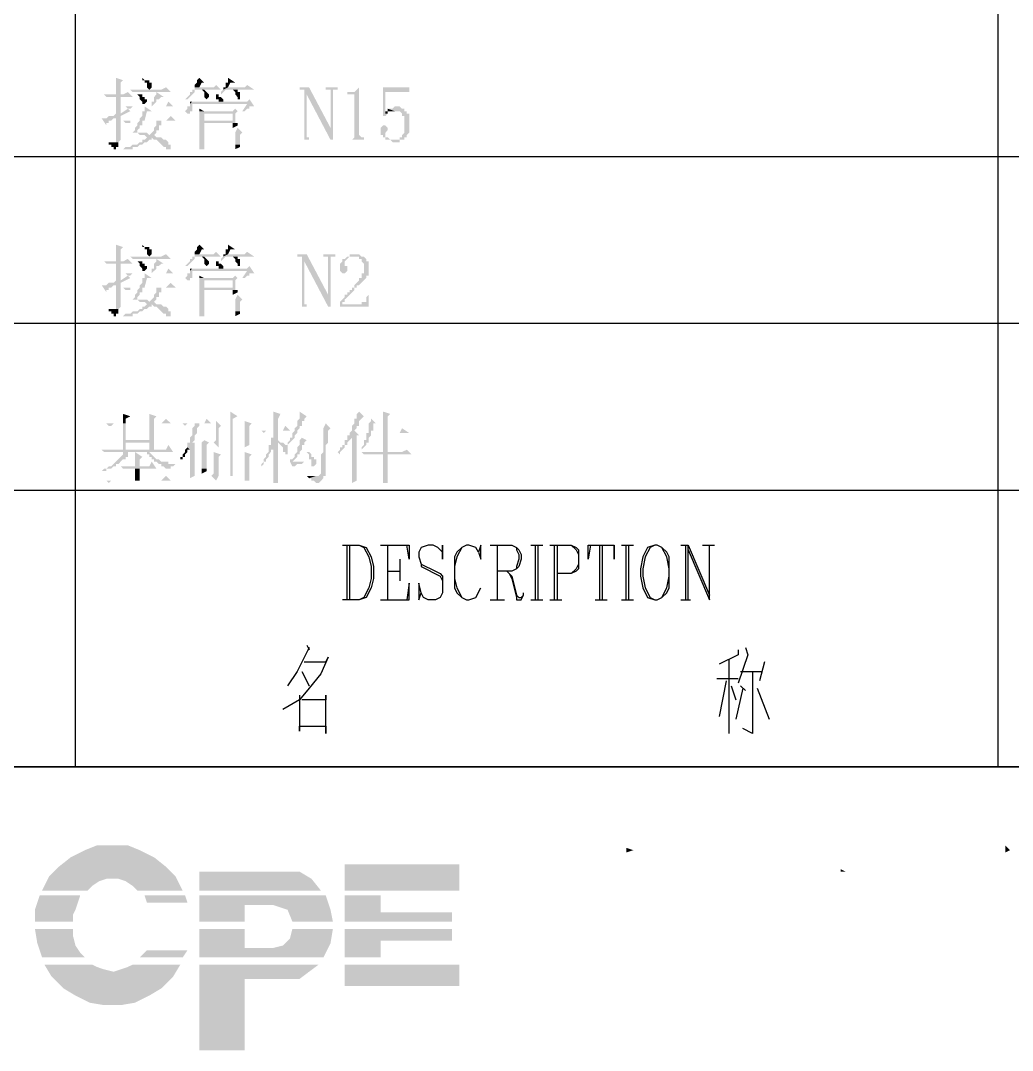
# Model space of a CAD drawing. Extents: x 51 to 246, y 3 to 417.
# Drawn here: x 197.36 to 214.97, y 23.79 to 42.08 of the extents above; entities that cross this region are included whole.
import ezdxf

# ---------------------------------------------------------------- set-up
doc = ezdxf.new("R2010")
doc.units = 0
doc.header["$MEASUREMENT"] = 0
doc.layers.add('_____1', color=160, linetype='Continuous')

msp = doc.modelspace()

# ---------------------------------------------------------------- hatches: boundary and pattern name
at = {"layer": '_____1'}
for points in [[(199.051, 41.063), (199.051, 40.767), (199.136, 40.767), (199.136, 40.978), (199.178, 41.021)], [(200.533, 41.063), (200.491, 41.021), (200.491, 40.978), (200.448, 40.936), (200.448, 40.894), (200.533, 40.894), (200.575, 40.978), (200.618, 40.978)], [(201.041, 41.063), (201.041, 40.978), (200.999, 40.978), (200.999, 40.894), (200.956, 40.894), (200.956, 40.851), (201.041, 40.894), (201.083, 40.978), (201.168, 40.978)], [(199.263, 40.809), (199.178, 40.767), (198.84, 40.767), (198.882, 40.724), (199.348, 40.724)], [(199.94, 40.894), (199.856, 40.851), (199.305, 40.851), (199.348, 40.809), (200.025, 40.809)], [(199.432, 40.809), (199.432, 40.767), (199.475, 40.724), (199.475, 40.682), (199.517, 40.64), (199.517, 40.597), (199.559, 40.597), (199.602, 40.64), (199.602, 40.682), (199.559, 40.682), (199.559, 40.724), (199.517, 40.724), (199.517, 40.767), (199.432, 40.767)], [(199.771, 40.809), (199.771, 40.767), (199.729, 40.724), (199.729, 40.64), (199.686, 40.64), (199.686, 40.555), (199.771, 40.64), (199.771, 40.682), (199.813, 40.682), (199.856, 40.724), (199.898, 40.724)], [(200.829, 40.936), (200.787, 40.894), (200.448, 40.894), (200.448, 40.851), (200.406, 40.851), (200.406, 40.809), (200.364, 40.809), (200.364, 40.767), (200.279, 40.682), (200.321, 40.682), (200.448, 40.809), (200.448, 40.851), (200.914, 40.851)], [(201.38, 40.936), (201.337, 40.894), (201.041, 40.894), (200.956, 40.851), (200.914, 40.809), (200.914, 40.767), (200.999, 40.851), (201.507, 40.851)], [(202.48, 40.894), (202.311, 40.894), (202.311, 40.851), (202.396, 40.851), (202.396, 40.809), (202.438, 40.767), (202.861, 39.962), (202.861, 40.174)], [(202.396, 40.809), (202.396, 39.962), (202.311, 39.962), (202.523, 39.962), (202.48, 39.962), (202.48, 40.005), (202.438, 40.005), (202.438, 40.767)], [(202.988, 40.894), (202.777, 40.894), (202.777, 40.851), (202.861, 40.851), (202.861, 39.962), (202.904, 39.962), (202.904, 40.851), (202.988, 40.851)], [(203.369, 40.894), (203.285, 40.809), (203.158, 40.809), (203.158, 40.767), (203.285, 40.767), (203.285, 40.005), (203.242, 39.962), (203.158, 39.962), (203.539, 39.962), (203.454, 39.962), (203.454, 40.005), (203.412, 40.005), (203.369, 40.047)], [(204.258, 40.894), (203.793, 40.894), (203.793, 40.385), (203.835, 40.385), (203.877, 40.428), (203.835, 40.428), (203.835, 40.809), (204.258, 40.809)], [(199.983, 40.64), (199.94, 40.555), (199.221, 40.555), (199.263, 40.513), (199.305, 40.513), (199.348, 40.555), (200.067, 40.555)], [(200.406, 40.682), (200.406, 40.64), (200.364, 40.64), (200.364, 40.597), (200.406, 40.64)], [(201.422, 40.682), (201.38, 40.64), (200.406, 40.64), (200.364, 40.597), (201.38, 40.597), (201.295, 40.47), (201.337, 40.47), (201.38, 40.513), (201.422, 40.513), (201.422, 40.555), (201.507, 40.555)], [(200.787, 40.767), (200.829, 40.767), (200.829, 40.682), (200.872, 40.682), (200.872, 40.64), (200.956, 40.64), (200.956, 40.682), (200.914, 40.724), (200.872, 40.724), (200.872, 40.767), (200.829, 40.767)], [(199.263, 40.513), (199.136, 40.428), (199.051, 40.428), (199.009, 40.385), (198.924, 40.385), (198.882, 40.343), (199.051, 40.343), (199.051, 39.92), (199.009, 39.92), (199.094, 39.92), (199.136, 39.962), (199.136, 40.385), (199.305, 40.47)], [(199.559, 40.555), (199.559, 40.47), (199.517, 40.47), (199.517, 40.385), (199.475, 40.343), (199.475, 40.301), (199.559, 40.301), (199.602, 40.47), (199.686, 40.47)], [(200.364, 40.597), (200.364, 40.555), (200.321, 40.555), (200.321, 40.513), (200.279, 40.47), (200.321, 40.428), (200.364, 40.428), (200.364, 40.47), (200.406, 40.47), (200.406, 40.597), (201.38, 40.597)], [(200.533, 40.513), (200.533, 40.47), (200.618, 40.47)], [(201.168, 40.513), (201.126, 40.47), (200.533, 40.47), (200.533, 40.089), (201.168, 40.089), (201.168, 39.878), (200.533, 39.878), (200.533, 39.793), (200.618, 39.793), (200.618, 39.878), (201.253, 39.878), (201.253, 40.047), (201.295, 40.089), (200.618, 40.089), (200.618, 40.259), (201.168, 40.259), (200.618, 40.301), (200.618, 40.428), (201.126, 40.428), (201.21, 40.47)], [(201.21, 40.47), (201.126, 40.428), (201.126, 40.301), (200.618, 40.301), (201.168, 40.259), (201.168, 40.428)], [(203.877, 40.513), (203.877, 40.47), (203.835, 40.47), (203.835, 40.428), (203.877, 40.428), (203.877, 40.47), (204.004, 40.47)], [(204.047, 40.555), (204.004, 40.555), (203.962, 40.513), (203.877, 40.513), (204.004, 40.47), (204.089, 40.47), (204.131, 40.428), (204.131, 40.385), (204.174, 40.385), (204.174, 40.089), (204.131, 40.047), (204.131, 40.005), (204.089, 40.005), (204.089, 39.962), (203.877, 39.962), (203.92, 39.962), (203.962, 39.92), (204.089, 39.92), (204.089, 39.962), (204.174, 39.962), (204.174, 40.005), (204.216, 40.005), (204.216, 40.047), (204.258, 40.089), (204.258, 40.428), (204.216, 40.428), (204.216, 40.47), (204.174, 40.47), (204.174, 40.513), (204.131, 40.513), (204.089, 40.555)], [(198.882, 40.343), (198.797, 40.343), (198.882, 40.216), (198.882, 40.259), (198.924, 40.259), (198.924, 40.301), (198.967, 40.301), (199.009, 40.343), (199.051, 40.343)], [(200.025, 40.385), (199.94, 40.301), (199.178, 40.301), (199.221, 40.259), (199.305, 40.259), (199.305, 40.301), (200.11, 40.301)], [(199.517, 40.301), (199.475, 40.301), (199.432, 40.259), (199.432, 40.216), (199.39, 40.174), (199.39, 40.132), (199.348, 40.089), (199.432, 40.089), (199.475, 40.047), (199.559, 40.047), (199.602, 40.005), (199.686, 40.005), (199.729, 39.962), (199.771, 39.962), (199.898, 39.835), (199.94, 39.835), (199.94, 39.793), (200.025, 39.793), (200.025, 39.878), (199.983, 39.878), (199.983, 39.92), (199.94, 39.962), (199.898, 39.962), (199.856, 40.005), (199.771, 40.005), (199.729, 40.047), (199.644, 40.047), (199.602, 40.089), (199.432, 40.089), (199.432, 40.132), (199.475, 40.174), (199.475, 40.216), (199.517, 40.216), (199.517, 40.259)], [(199.856, 40.301), (199.771, 40.301), (199.771, 40.216), (199.729, 40.174), (199.729, 40.132), (199.644, 40.047), (199.729, 40.047), (199.771, 40.089), (199.771, 40.132), (199.813, 40.132), (199.813, 40.216), (199.856, 40.216), (199.856, 40.259)], [(201.168, 40.259), (201.126, 40.259), (201.126, 40.174), (201.21, 40.216), (201.21, 40.259)], [(200.533, 40.089), (200.533, 39.878), (200.618, 39.878), (200.618, 40.089), (201.168, 40.089)], [(201.21, 40.174), (201.168, 40.089), (200.618, 40.089), (201.295, 40.089)], [(203.793, 40.216), (203.75, 40.174), (203.75, 40.047), (203.793, 40.047), (203.793, 40.005), (203.835, 40.005), (203.835, 39.962), (204.004, 39.962), (203.92, 39.962), (203.877, 40.005), (203.835, 40.005), (203.835, 40.089), (203.877, 40.132), (203.877, 40.174), (203.835, 40.216)], [(199.602, 40.005), (199.559, 39.962), (199.517, 39.962), (199.517, 39.92), (199.475, 39.92), (199.432, 39.878), (199.348, 39.878), (199.305, 39.835), (199.221, 39.835), (199.178, 39.793), (199.136, 39.793), (199.348, 39.793), (199.348, 39.835), (199.432, 39.835), (199.475, 39.878), (199.517, 39.878), (199.559, 39.92), (199.602, 39.92), (199.644, 39.962), (199.686, 39.962), (199.686, 40.005)], [(201.253, 39.878), (201.168, 39.878), (201.168, 39.793), (201.253, 39.835)], [(199.051, 38.1), (199.051, 37.803), (199.136, 37.803), (199.136, 38.015), (199.178, 38.057)], [(200.533, 38.1), (200.491, 38.057), (200.491, 38.015), (200.448, 37.973), (200.448, 37.93), (200.533, 37.93), (200.575, 38.015), (200.618, 38.015)], [(201.041, 38.1), (201.041, 38.015), (200.999, 38.015), (200.999, 37.93), (200.956, 37.93), (200.956, 37.888), (201.041, 37.93), (201.083, 38.015), (201.168, 38.015)], [(199.94, 37.93), (199.856, 37.888), (199.305, 37.888), (199.348, 37.846), (200.025, 37.846)], [(200.829, 37.973), (200.787, 37.93), (200.448, 37.93), (200.448, 37.888), (200.406, 37.888), (200.406, 37.846), (200.364, 37.846), (200.364, 37.803), (200.279, 37.719), (200.321, 37.719), (200.448, 37.846), (200.448, 37.888), (200.914, 37.888)], [(201.38, 37.973), (201.337, 37.93), (201.041, 37.93), (200.956, 37.888), (200.914, 37.846), (200.914, 37.803), (200.999, 37.888), (201.507, 37.888)], [(202.438, 37.93), (202.269, 37.93), (202.269, 37.888), (202.353, 37.888), (202.353, 37.846), (202.396, 37.803), (202.819, 36.999), (202.819, 37.21)], [(202.946, 37.93), (202.734, 37.93), (202.734, 37.888), (202.819, 37.888), (202.819, 36.999), (202.861, 36.999), (202.861, 37.888), (202.946, 37.888)], [(203.285, 37.93), (203.2, 37.93), (203.2, 37.888), (203.158, 37.888), (203.369, 37.888), (203.369, 37.846), (203.412, 37.846), (203.412, 37.803), (203.454, 37.761), (203.454, 37.592), (203.412, 37.592), (203.412, 37.507), (203.369, 37.507), (203.369, 37.465), (203.285, 37.38), (203.285, 37.338), (203.242, 37.338), (203.242, 37.295), (203.2, 37.295), (203.2, 37.253), (203.158, 37.253), (203.158, 37.21), (203.115, 37.21), (203.115, 37.168), (203.031, 37.084), (203.031, 37.041), (203.073, 37.041), (203.073, 37.084), (203.115, 37.084), (203.115, 37.126), (203.158, 37.168), (203.285, 37.295), (203.285, 37.338), (203.327, 37.338), (203.327, 37.38), (203.369, 37.38), (203.496, 37.507), (203.496, 37.549), (203.539, 37.549), (203.539, 37.803), (203.496, 37.803), (203.496, 37.846), (203.454, 37.888), (203.412, 37.888), (203.369, 37.93), (203.327, 37.93)], [(203.158, 37.888), (203.115, 37.846), (203.073, 37.846), (203.073, 37.803), (203.031, 37.761), (203.031, 37.634), (203.073, 37.592), (203.115, 37.592), (203.158, 37.634), (203.158, 37.719), (203.115, 37.719), (203.115, 37.803), (203.2, 37.888), (203.285, 37.888)], [(199.263, 37.846), (199.178, 37.803), (198.84, 37.803), (198.882, 37.761), (199.348, 37.761)], [(199.983, 37.676), (199.94, 37.592), (199.221, 37.592), (199.263, 37.549), (199.305, 37.549), (199.348, 37.592), (200.067, 37.592)], [(199.432, 37.846), (199.432, 37.803), (199.475, 37.761), (199.475, 37.719), (199.517, 37.676), (199.517, 37.634), (199.559, 37.634), (199.602, 37.676), (199.602, 37.719), (199.559, 37.719), (199.559, 37.761), (199.517, 37.761), (199.517, 37.803), (199.432, 37.803)], [(199.771, 37.846), (199.771, 37.803), (199.729, 37.761), (199.729, 37.676), (199.686, 37.676), (199.686, 37.592), (199.771, 37.676), (199.771, 37.719), (199.813, 37.719), (199.856, 37.761), (199.898, 37.761)], [(200.406, 37.719), (200.406, 37.676), (200.364, 37.676), (200.364, 37.634), (200.406, 37.676)], [(201.422, 37.719), (201.38, 37.676), (200.406, 37.676), (200.364, 37.634), (201.38, 37.634), (201.295, 37.507), (201.337, 37.507), (201.38, 37.549), (201.422, 37.549), (201.422, 37.592), (201.507, 37.592)], [(200.787, 37.803), (200.829, 37.803), (200.829, 37.719), (200.872, 37.719), (200.872, 37.676), (200.956, 37.676), (200.956, 37.719), (200.914, 37.761), (200.872, 37.761), (200.872, 37.803), (200.829, 37.803)], [(202.353, 37.846), (202.353, 36.999), (202.269, 36.999), (202.48, 36.999), (202.438, 36.999), (202.438, 37.041), (202.396, 37.041), (202.396, 37.803)], [(199.263, 37.549), (199.136, 37.465), (199.051, 37.465), (199.009, 37.422), (198.924, 37.422), (198.882, 37.38), (199.051, 37.38), (199.051, 36.957), (199.009, 36.957), (199.094, 36.957), (199.136, 36.999), (199.136, 37.422), (199.305, 37.507)], [(199.559, 37.592), (199.559, 37.507), (199.517, 37.507), (199.517, 37.422), (199.475, 37.38), (199.475, 37.338), (199.559, 37.338), (199.602, 37.507), (199.686, 37.507)], [(200.364, 37.634), (200.364, 37.592), (200.321, 37.592), (200.321, 37.549), (200.279, 37.507), (200.321, 37.465), (200.364, 37.465), (200.364, 37.507), (200.406, 37.507), (200.406, 37.634), (201.38, 37.634)], [(200.533, 37.549), (200.533, 37.507), (200.618, 37.507)], [(201.168, 37.549), (201.126, 37.507), (200.533, 37.507), (200.533, 37.126), (201.168, 37.126), (201.168, 36.914), (200.533, 36.914), (200.533, 36.83), (200.618, 36.83), (200.618, 36.914), (201.253, 36.914), (201.253, 37.084), (201.295, 37.126), (200.618, 37.126), (200.618, 37.295), (201.168, 37.295), (200.618, 37.338), (200.618, 37.465), (201.126, 37.465), (201.21, 37.507)], [(201.21, 37.507), (201.126, 37.465), (201.126, 37.338), (200.618, 37.338), (201.168, 37.295), (201.168, 37.465)], [(198.882, 37.38), (198.797, 37.38), (198.882, 37.253), (198.882, 37.295), (198.924, 37.295), (198.924, 37.338), (198.967, 37.338), (199.009, 37.38), (199.051, 37.38)], [(200.025, 37.422), (199.94, 37.338), (199.178, 37.338), (199.221, 37.295), (199.305, 37.295), (199.305, 37.338), (200.11, 37.338)], [(199.517, 37.338), (199.475, 37.338), (199.432, 37.295), (199.432, 37.253), (199.39, 37.21), (199.39, 37.168), (199.348, 37.126), (199.432, 37.126), (199.475, 37.084), (199.559, 37.084), (199.602, 37.041), (199.686, 37.041), (199.729, 36.999), (199.771, 36.999), (199.898, 36.872), (199.94, 36.872), (199.94, 36.83), (200.025, 36.83), (200.025, 36.914), (199.983, 36.914), (199.983, 36.957), (199.94, 36.999), (199.898, 36.999), (199.856, 37.041), (199.771, 37.041), (199.729, 37.084), (199.644, 37.084), (199.602, 37.126), (199.432, 37.126), (199.432, 37.168), (199.475, 37.21), (199.475, 37.253), (199.517, 37.253), (199.517, 37.295)], [(199.856, 37.338), (199.771, 37.338), (199.771, 37.253), (199.729, 37.21), (199.729, 37.168), (199.644, 37.084), (199.729, 37.084), (199.771, 37.126), (199.771, 37.168), (199.813, 37.168), (199.813, 37.253), (199.856, 37.253), (199.856, 37.295)], [(200.533, 37.126), (200.533, 36.914), (200.618, 36.914), (200.618, 37.126), (201.168, 37.126)], [(201.21, 37.21), (201.168, 37.126), (200.618, 37.126), (201.295, 37.126)], [(201.168, 37.295), (201.126, 37.295), (201.126, 37.21), (201.21, 37.253), (201.21, 37.295)], [(203.539, 37.21), (203.496, 37.168), (203.496, 37.084), (203.412, 37.084), (203.412, 37.041), (203.031, 37.041), (203.031, 36.999), (203.539, 36.999)], [(199.602, 37.041), (199.559, 36.999), (199.517, 36.999), (199.517, 36.957), (199.475, 36.957), (199.432, 36.914), (199.348, 36.914), (199.305, 36.872), (199.221, 36.872), (199.178, 36.83), (199.136, 36.83), (199.348, 36.83), (199.348, 36.872), (199.432, 36.872), (199.475, 36.914), (199.517, 36.914), (199.559, 36.957), (199.602, 36.957), (199.644, 36.999), (199.686, 36.999), (199.686, 37.041)], [(201.253, 36.914), (201.168, 36.914), (201.168, 36.83), (201.253, 36.872)], [(201.083, 35.136), (201.083, 34.586), (201.126, 34.586), (201.126, 35.009), (201.21, 35.052)], [(201.845, 35.136), (201.845, 34.798), (201.93, 34.798), (201.93, 35.009), (201.972, 35.094)], [(202.311, 35.136), (202.311, 35.009), (202.269, 34.967), (202.269, 34.882), (202.226, 34.84), (202.311, 34.84), (202.311, 34.882), (202.353, 34.882), (202.353, 34.967), (202.396, 34.967), (202.396, 35.009), (202.438, 35.052)], [(203.369, 35.136), (203.327, 35.094), (203.327, 35.009), (203.285, 35.009), (203.285, 34.925), (203.242, 34.882), (203.242, 34.798), (203.2, 34.755), (203.2, 34.713), (203.158, 34.713), (203.158, 34.628), (203.115, 34.628), (203.115, 34.544), (203.073, 34.544), (203.073, 34.501), (203.031, 34.501), (203.031, 34.459), (202.988, 34.417), (203.031, 34.374), (203.031, 34.417), (203.115, 34.501), (203.115, 34.544), (203.158, 34.544), (203.158, 34.586), (203.242, 34.671), (203.327, 34.713), (203.369, 34.713), (203.285, 34.798), (203.327, 34.84), (203.327, 34.882), (203.369, 34.882), (203.369, 34.967), (203.454, 35.052)], [(203.793, 35.136), (203.793, 34.755), (203.877, 34.755), (203.877, 35.052), (203.92, 35.094)], [(199.94, 35.009), (199.856, 34.925), (198.882, 34.925), (198.924, 34.882), (198.967, 34.882), (199.009, 34.925), (200.025, 34.925)], [(199.178, 35.094), (199.178, 34.925), (199.221, 34.925), (199.221, 35.009), (199.305, 35.052)], [(199.644, 35.094), (199.644, 34.925), (199.178, 34.925), (199.729, 34.925), (199.729, 35.009), (199.771, 35.052)], [(200.66, 35.009), (200.618, 34.925), (200.237, 34.925), (200.279, 34.882), (200.321, 34.925), (200.745, 34.925)], [(200.829, 34.967), (200.829, 34.628), (200.787, 34.586), (200.872, 34.501), (200.872, 34.586), (201.422, 34.586), (200.872, 34.586), (200.872, 34.84), (200.914, 34.882)], [(201.337, 34.967), (201.337, 34.586), (200.872, 34.586), (201.422, 34.586), (201.422, 34.882), (201.464, 34.925)], [(203.581, 35.009), (203.581, 34.967), (203.539, 34.925), (203.539, 34.755), (203.581, 34.755), (203.581, 34.798), (203.623, 34.798), (203.623, 34.925), (203.666, 34.925)], [(199.178, 34.925), (199.178, 34.459), (199.221, 34.459), (199.221, 34.586), (199.644, 34.586), (199.221, 34.628), (199.221, 34.755), (199.644, 34.755), (199.221, 34.755), (199.221, 34.925), (199.644, 34.925)], [(199.729, 34.925), (199.178, 34.925), (199.644, 34.925), (199.644, 34.755), (199.221, 34.755), (199.644, 34.755), (199.644, 34.628), (199.221, 34.628), (199.644, 34.586), (199.644, 34.459), (199.729, 34.459)], [(200.533, 34.925), (200.448, 34.925), (200.448, 34.882), (200.406, 34.84), (200.406, 34.713), (200.364, 34.671), (200.364, 34.586), (200.406, 34.586), (200.448, 34.628), (200.448, 34.713), (200.491, 34.755), (200.491, 34.84), (200.533, 34.882)], [(202.057, 34.882), (202.015, 34.798), (201.634, 34.798), (201.676, 34.755), (201.718, 34.798), (202.142, 34.798)], [(201.93, 34.798), (201.845, 34.798), (201.845, 34.671), (201.803, 34.671), (201.803, 34.586), (201.93, 34.586), (202.015, 34.501), (202.015, 34.417), (202.057, 34.417), (202.057, 34.374), (202.099, 34.374), (202.099, 34.544), (202.057, 34.544), (202.015, 34.586), (201.972, 34.586), (201.93, 34.628)], [(202.777, 34.925), (202.734, 34.84), (202.226, 34.84), (202.226, 34.798), (202.184, 34.755), (202.184, 34.671), (202.142, 34.671), (202.142, 34.628), (202.099, 34.586), (202.099, 34.544), (202.226, 34.671), (202.226, 34.713), (202.269, 34.755), (202.269, 34.798), (202.311, 34.84), (202.861, 34.84)], [(202.861, 34.84), (202.734, 34.84), (202.734, 34.417), (202.692, 34.374), (202.692, 34.035), (202.65, 33.993), (202.607, 33.993), (202.48, 33.951), (202.523, 33.951), (202.523, 33.909), (202.565, 33.909), (202.607, 33.866), (202.65, 33.866), (202.734, 33.951), (202.734, 33.993), (202.777, 33.993), (202.777, 34.544), (202.819, 34.586), (202.819, 34.798)], [(204.131, 34.84), (204.089, 34.755), (203.496, 34.755), (203.496, 34.628), (203.454, 34.628), (203.454, 34.544), (203.412, 34.501), (203.412, 34.459), (203.496, 34.544), (203.496, 34.586), (203.539, 34.586), (203.539, 34.671), (203.581, 34.713), (203.581, 34.755), (204.258, 34.755)], [(200.618, 34.628), (200.575, 34.586), (200.321, 34.586), (200.575, 34.586), (200.575, 34.12), (200.448, 34.12), (200.66, 34.12), (200.66, 34.544), (200.702, 34.586)], [(200.321, 34.586), (200.321, 34.501), (200.364, 34.459), (200.364, 33.951), (200.448, 33.993), (200.448, 34.12), (200.66, 34.12), (200.448, 34.12), (200.448, 34.586), (200.575, 34.586)], [(201.083, 34.586), (201.083, 33.993), (201.126, 33.993), (201.126, 34.586), (201.337, 34.586)], [(201.422, 34.586), (201.083, 34.586), (201.337, 34.586), (201.337, 34.501), (201.422, 34.544)], [(201.803, 34.586), (201.803, 34.544), (201.845, 34.544), (201.845, 33.866), (201.93, 33.866), (201.93, 34.586)], [(202.353, 34.671), (202.311, 34.628), (202.311, 34.544), (202.269, 34.501), (202.269, 34.417), (202.226, 34.374), (202.226, 34.332), (202.184, 34.29), (202.142, 34.29), (202.142, 34.247), (202.184, 34.163), (202.226, 34.163), (202.269, 34.205), (202.353, 34.205), (202.396, 34.247), (202.523, 34.247), (202.184, 34.247), (202.269, 34.332), (202.269, 34.374), (202.311, 34.374), (202.311, 34.417), (202.353, 34.459), (202.353, 34.544), (202.396, 34.544), (202.396, 34.586), (202.438, 34.628)], [(203.327, 34.713), (203.242, 34.671), (203.242, 33.866), (203.327, 33.909), (203.327, 34.12)], [(199.983, 34.544), (199.94, 34.459), (198.797, 34.459), (198.84, 34.417), (200.067, 34.417)], [(199.39, 34.417), (199.39, 34.163), (199.475, 34.163), (199.475, 34.29), (199.517, 34.332)], [(200.321, 34.501), (200.279, 34.459), (200.279, 34.417), (200.237, 34.374), (200.237, 34.332), (200.194, 34.332), (200.194, 34.29), (200.237, 34.29), (200.237, 34.332), (200.279, 34.332), (200.279, 34.374), (200.321, 34.417), (200.321, 34.459), (200.364, 34.459)], [(200.787, 34.417), (200.787, 34.035), (200.745, 33.993), (201.337, 33.993), (201.337, 33.909), (201.422, 33.909), (201.422, 33.993), (200.872, 33.993), (200.872, 34.332), (200.914, 34.374)], [(201.337, 34.417), (201.337, 33.993), (200.872, 33.993), (201.422, 33.993), (201.422, 34.332), (201.464, 34.374)], [(201.803, 34.544), (201.761, 34.544), (201.761, 34.417), (201.718, 34.374), (201.718, 34.332), (201.676, 34.29), (201.676, 34.247), (201.634, 34.205), (201.634, 34.163), (201.676, 34.205), (201.676, 34.247), (201.718, 34.247), (201.718, 34.29), (201.761, 34.332), (201.761, 34.374), (201.803, 34.417), (201.803, 34.459), (201.845, 34.459), (201.845, 34.544)], [(202.438, 34.417), (202.48, 34.374), (202.48, 34.29), (202.523, 34.29), (202.523, 34.247), (202.184, 34.247), (202.523, 34.247), (202.523, 34.163), (202.565, 34.163), (202.607, 34.205), (202.607, 34.29), (202.565, 34.29), (202.565, 34.332), (202.523, 34.332), (202.523, 34.374), (202.48, 34.417)], [(204.216, 34.459), (204.131, 34.417), (203.412, 34.417), (203.454, 34.374), (204.301, 34.374)], [(199.686, 34.247), (199.644, 34.163), (199.136, 34.163), (199.178, 34.12), (199.771, 34.12)], [(200.66, 34.12), (200.575, 34.12), (200.575, 34.035), (200.66, 34.078)], [(199.94, 33.993), (199.856, 33.909), (198.882, 33.909), (198.924, 33.866), (198.967, 33.909), (200.025, 33.909)], [(200.745, 33.993), (200.829, 33.909), (200.872, 33.993), (201.337, 33.993)], [(202.438, 33.993), (202.48, 33.951), (202.607, 33.993), (202.48, 33.993)], [(199.475, 27.347), (198.247, 27.22), (199.729, 27.22)], [(198.501, 27.347), (198.247, 27.22), (199.475, 27.347)], [(199.263, 27.432), (198.501, 27.347), (199.475, 27.347)], [(198.713, 27.432), (198.501, 27.347), (199.263, 27.432)], [(199.009, 27.432), (198.713, 27.432), (199.263, 27.432)], [(208.111, 27.389), (208.111, 27.305), (208.238, 27.347)], [(214.842, 27.432), (214.842, 27.305), (214.926, 27.347)], [(199.729, 27.22), (198.035, 27.051), (199.94, 27.051)], [(198.247, 27.22), (198.035, 27.051), (199.729, 27.22)], [(205.147, 26.627), (203.115, 27.093), (205.147, 27.093)], [(203.115, 27.093), (205.147, 26.627), (203.115, 26.627)], [(199.94, 27.051), (197.866, 26.881), (200.11, 26.881)], [(198.035, 27.051), (197.866, 26.881), (199.94, 27.051)], [(202.523, 26.839), (200.533, 26.966), (202.311, 26.966)], [(200.533, 26.966), (202.523, 26.839), (200.533, 26.627)], [(211.921, 27.008), (211.921, 26.966), (212.005, 26.966)], [(197.866, 26.881), (197.739, 26.627), (198.882, 26.839)], [(198.882, 26.839), (197.739, 26.627), (198.755, 26.797)], [(198.755, 26.797), (197.739, 26.627), (198.628, 26.712)], [(198.628, 26.712), (197.739, 26.627), (198.543, 26.627)], [(197.866, 26.881), (199.009, 26.839), (200.11, 26.881)], [(197.866, 26.881), (198.882, 26.839), (199.009, 26.839)], [(200.11, 26.881), (199.009, 26.839), (199.094, 26.839)], [(200.11, 26.881), (199.094, 26.839), (200.237, 26.627)], [(199.094, 26.839), (199.221, 26.797), (200.237, 26.627)], [(199.221, 26.797), (199.348, 26.712), (200.237, 26.627)], [(199.348, 26.712), (199.432, 26.627), (200.237, 26.627)], [(202.523, 26.839), (202.692, 26.627), (200.533, 26.627)], [(198.416, 26.543), (197.612, 26.288), (198.374, 26.416)], [(197.697, 26.543), (197.612, 26.288), (198.416, 26.543)], [(199.559, 26.543), (199.602, 26.416), (200.321, 26.416)], [(200.279, 26.543), (199.559, 26.543), (200.321, 26.416)], [(200.533, 26.543), (201.337, 26.373), (200.533, 26.077)], [(201.337, 26.373), (200.533, 26.543), (202.777, 26.543)], [(202.777, 26.543), (201.845, 26.373), (201.337, 26.373)], [(202.777, 26.543), (202.861, 26.288), (201.845, 26.373)], [(203.75, 26.246), (203.115, 26.543), (203.75, 26.543)], [(203.115, 26.543), (203.75, 26.246), (203.115, 26.077)], [(198.374, 26.416), (197.612, 26.288), (198.332, 26.288)], [(201.337, 26.373), (201.337, 26.077), (200.533, 26.077)], [(201.845, 26.373), (202.861, 26.288), (202.099, 26.288)], [(197.612, 26.288), (197.612, 26.077), (198.289, 26.204)], [(198.332, 26.288), (197.612, 26.288), (198.289, 26.204)], [(198.289, 26.204), (197.612, 26.077), (198.289, 26.077)], [(202.099, 26.288), (202.904, 26.077), (202.184, 26.077)], [(202.861, 26.288), (202.904, 26.077), (202.099, 26.288)], [(205.02, 26.246), (205.02, 26.077), (203.115, 26.077)], [(203.115, 26.077), (203.75, 26.246), (205.02, 26.246)], [(197.612, 25.95), (197.654, 25.696), (198.289, 25.95)], [(198.289, 25.95), (197.654, 25.696), (198.289, 25.823)], [(198.289, 25.823), (197.654, 25.696), (198.332, 25.654)], [(201.337, 25.611), (200.533, 25.95), (201.337, 25.95)], [(200.533, 25.95), (201.337, 25.611), (200.533, 25.442)], [(202.184, 25.95), (202.861, 25.696), (202.142, 25.781)], [(202.904, 25.95), (202.861, 25.696), (202.184, 25.95)], [(205.02, 25.738), (203.115, 25.95), (205.02, 25.95)], [(203.115, 25.95), (205.02, 25.738), (203.75, 25.738)], [(203.115, 25.95), (203.75, 25.738), (203.115, 25.442)], [(197.654, 25.696), (197.739, 25.442), (198.332, 25.654)], [(198.332, 25.654), (197.739, 25.442), (198.416, 25.527)], [(201.845, 25.611), (202.734, 25.442), (200.533, 25.442)], [(200.533, 25.442), (201.337, 25.611), (201.845, 25.611)], [(202.015, 25.654), (202.734, 25.442), (201.845, 25.611)], [(202.142, 25.781), (202.861, 25.696), (202.015, 25.654)], [(202.861, 25.696), (202.734, 25.442), (202.015, 25.654)], [(203.75, 25.738), (203.75, 25.442), (203.115, 25.442)], [(198.416, 25.527), (197.739, 25.442), (198.501, 25.442)], [(199.559, 25.527), (199.475, 25.442), (200.237, 25.442)], [(200.321, 25.569), (199.559, 25.527), (200.237, 25.442)], [(199.602, 25.569), (199.559, 25.527), (200.321, 25.569)], [(197.781, 25.315), (197.908, 25.103), (198.628, 25.315)], [(198.628, 25.315), (197.908, 25.103), (198.713, 25.273)], [(198.713, 25.273), (197.908, 25.103), (198.84, 25.23)], [(199.263, 25.273), (199.136, 25.23), (200.067, 25.103)], [(200.194, 25.315), (199.263, 25.273), (200.067, 25.103)], [(199.348, 25.315), (199.263, 25.273), (200.194, 25.315)], [(200.533, 25.315), (202.48, 25.188), (201.337, 25.061)], [(200.533, 25.315), (201.337, 25.061), (200.533, 23.791)], [(202.65, 25.315), (202.48, 25.188), (200.533, 25.315)], [(205.147, 24.934), (203.115, 25.315), (205.147, 25.315)], [(203.115, 25.315), (205.147, 24.934), (203.115, 24.934)], [(198.84, 25.23), (197.908, 25.103), (199.009, 25.188)], [(199.009, 25.188), (197.908, 25.103), (200.067, 25.103)], [(197.908, 25.103), (198.12, 24.892), (200.067, 25.103)], [(200.067, 25.103), (198.12, 24.892), (199.856, 24.892)], [(199.136, 25.23), (199.009, 25.188), (200.067, 25.103)], [(201.337, 25.061), (201.337, 23.791), (200.533, 23.791)], [(202.48, 25.188), (202.311, 25.061), (201.337, 25.061)], [(198.12, 24.892), (198.332, 24.765), (199.856, 24.892)], [(199.856, 24.892), (198.332, 24.765), (199.644, 24.765)], [(198.332, 24.765), (198.586, 24.638), (199.644, 24.765)], [(199.644, 24.765), (198.586, 24.638), (199.39, 24.638)], [(198.586, 24.638), (198.84, 24.595), (199.39, 24.638)], [(199.39, 24.638), (198.84, 24.595), (199.136, 24.595)]]:
    msp.add_hatch(color=7, dxfattribs=at).paths.add_polyline_path(points, is_closed=False)
for points in [[(199.517, 41.063), (199.517, 41.021), (199.559, 41.021), (199.559, 40.978), (199.602, 40.978), (199.602, 40.894), (199.644, 40.851), (199.686, 40.894), (199.686, 40.978), (199.644, 40.978), (199.644, 41.021), (199.559, 41.021)], [(200.618, 40.851), (200.575, 40.851), (200.618, 40.809), (200.618, 40.724), (200.66, 40.682), (200.702, 40.724), (200.702, 40.767), (200.66, 40.809)], [(201.168, 40.851), (201.126, 40.851), (201.168, 40.809), (201.168, 40.767), (201.21, 40.724), (201.21, 40.682), (201.253, 40.682), (201.253, 40.809), (201.21, 40.809), (201.21, 40.851)], [(199.051, 40.724), (199.136, 40.724), (199.136, 40.428), (199.051, 40.428)], [(198.882, 39.92), (198.924, 39.92), (198.924, 39.878), (198.967, 39.878), (198.967, 39.835), (199.009, 39.835), (199.009, 39.793), (199.051, 39.793), (199.051, 39.835), (199.094, 39.835), (199.094, 39.92)], [(199.517, 38.1), (199.517, 38.057), (199.559, 38.057), (199.559, 38.015), (199.602, 38.015), (199.602, 37.93), (199.644, 37.888), (199.686, 37.93), (199.686, 38.015), (199.644, 38.015), (199.644, 38.057), (199.559, 38.057)], [(200.618, 37.888), (200.575, 37.888), (200.618, 37.846), (200.618, 37.761), (200.66, 37.719), (200.702, 37.761), (200.702, 37.803), (200.66, 37.846)], [(201.168, 37.888), (201.126, 37.888), (201.168, 37.846), (201.168, 37.803), (201.21, 37.761), (201.21, 37.719), (201.253, 37.719), (201.253, 37.846), (201.21, 37.846), (201.21, 37.888)], [(199.051, 37.761), (199.136, 37.761), (199.136, 37.465), (199.051, 37.465)], [(198.882, 36.957), (198.924, 36.957), (198.924, 36.914), (198.967, 36.914), (198.967, 36.872), (199.009, 36.872), (199.009, 36.83), (199.051, 36.83), (199.051, 36.872), (199.094, 36.872), (199.094, 36.957)], [(203.793, 34.755), (203.877, 34.755), (203.877, 34.417), (203.793, 34.417)], [(199.305, 34.417), (199.178, 34.417), (199.178, 34.374), (198.967, 34.163), (198.924, 34.163), (198.882, 34.12), (198.84, 34.12), (198.797, 34.078), (198.882, 34.078), (198.882, 34.12), (198.967, 34.12), (199.009, 34.163), (199.051, 34.163), (199.051, 34.205), (199.094, 34.205), (199.178, 34.29), (199.221, 34.29), (199.221, 34.332), (199.263, 34.332), (199.263, 34.417)], [(199.644, 34.417), (199.602, 34.417), (199.602, 34.374), (199.644, 34.374), (199.644, 34.332), (199.686, 34.332), (199.686, 34.29), (199.729, 34.29), (199.729, 34.247), (199.771, 34.247), (199.813, 34.205), (199.856, 34.205), (199.856, 34.163), (199.898, 34.163), (199.94, 34.12), (200.025, 34.12), (200.025, 34.163), (200.067, 34.163), (200.11, 34.205), (199.983, 34.205), (199.983, 34.247), (199.856, 34.247), (199.813, 34.29), (199.771, 34.29)], [(203.793, 33.866), (203.877, 33.866), (203.877, 34.374), (203.793, 34.374)], [(199.39, 34.12), (199.475, 34.12), (199.475, 33.909), (199.39, 33.909)]]:
    msp.add_hatch(color=7, dxfattribs=at).paths.add_polyline_path(points)

# ---------------------------------------------------------------- linework, layer by layer
at = {"layer": '_____1', "color": 7}
for p, q in [((198.332, 28.829), (198.332, 148.928)), ((214.715, 28.829), (214.715, 148.928)), ((183.557, 39.666), (242.612, 39.666)), ((183.557, 36.703), (242.612, 36.703)), ((183.557, 33.739), (242.612, 33.739)), ((203.158, 31.792), (203.158, 32.766)), ((203.2, 32.766), (203.2, 31.792)), ((203.877, 31.792), (203.877, 32.766)), ((205.825, 31.792), (205.825, 32.766)), ((206.417, 32.766), (206.629, 32.766)), ((206.502, 31.792), (206.502, 32.766)), ((206.544, 32.766), (206.544, 31.792)), ((206.841, 31.792), (206.841, 32.766)), ((206.883, 32.766), (206.883, 31.792)), ((207.645, 31.792), (207.645, 32.766)), ((207.687, 32.766), (207.687, 31.792)), ((208.026, 32.766), (208.238, 32.766)), ((208.111, 31.792), (208.111, 32.766)), ((208.153, 32.766), (208.153, 31.792)), ((209.084, 32.766), (209.211, 32.766)), ((209.169, 31.792), (209.169, 32.766)), ((209.465, 32.766), (209.677, 32.766)), ((204.089, 32.512), (204.089, 32.131)), ((203.877, 32.3), (204.089, 32.3)), ((205.698, 31.792), (205.952, 31.792)), ((206.417, 31.792), (206.629, 31.792)), ((206.756, 31.792), (206.968, 31.792)), ((207.56, 31.792), (207.772, 31.792)), ((208.026, 31.792), (208.238, 31.792)), ((209.084, 31.792), (209.254, 31.792)), ((209.931, 30.734), (209.931, 29.421)), ((210.566, 30.691), (210.481, 30.353)), ((202.353, 30.522), (202.48, 30.268)), ((209.719, 30.395), (210.1, 30.395)), ((210.143, 30.522), (210.524, 30.522)), ((209.889, 30.353), (209.762, 29.718)), ((209.973, 30.268), (210.058, 30.014)), ((210.185, 30.226), (210.058, 29.675)), ((210.143, 30.268), (210.227, 30.183)), ((210.439, 30.226), (210.651, 29.675)), ((242.612, 28.829), (183.557, 28.829)), ((242.612, 28.829), (183.557, 28.829))]:
    msp.add_line(p, q, dxfattribs=at)
for points in [[(203.073, 32.766), (203.369, 32.766), (203.496, 32.723), (203.581, 32.554), (203.623, 32.385), (203.623, 32.173), (203.581, 32.004), (203.496, 31.834), (203.369, 31.792), (203.073, 31.792)], [(203.369, 32.766), (203.454, 32.723), (203.539, 32.554), (203.581, 32.385), (203.581, 32.173), (203.539, 32.004), (203.454, 31.834), (203.369, 31.792)], [(203.75, 32.766), (204.258, 32.766), (204.258, 32.512), (204.216, 32.766)], [(204.851, 32.638), (204.851, 32.766), (204.851, 32.512), (204.851, 32.638), (204.766, 32.723), (204.682, 32.766), (204.597, 32.766), (204.47, 32.723), (204.428, 32.638), (204.428, 32.554), (204.47, 32.427), (204.47, 32.385), (204.809, 32.215), (204.851, 32.131)], [(205.486, 32.638), (205.528, 32.512), (205.528, 32.766), (205.486, 32.638), (205.444, 32.723), (205.317, 32.766), (205.274, 32.766), (205.19, 32.723), (205.105, 32.638), (205.063, 32.554), (205.063, 32.004), (205.105, 31.919), (205.19, 31.834), (205.274, 31.792), (205.317, 31.792), (205.444, 31.834), (205.528, 32.004)], [(205.274, 32.766), (205.19, 32.723), (205.105, 32.554), (205.063, 32.385), (205.063, 32.173), (205.105, 32.004), (205.19, 31.834), (205.274, 31.792)], [(205.698, 32.766), (206.079, 32.766), (206.163, 32.723), (206.206, 32.681), (206.248, 32.596), (206.248, 32.512), (206.206, 32.385), (206.163, 32.342), (206.079, 32.3), (205.825, 32.3)], [(206.079, 32.766), (206.163, 32.723), (206.163, 32.681), (206.206, 32.596), (206.206, 32.512), (206.163, 32.385), (206.163, 32.342), (206.079, 32.3)], [(206.756, 32.766), (207.137, 32.766), (207.222, 32.723), (207.264, 32.681), (207.264, 32.342), (207.222, 32.3), (207.137, 32.258), (206.883, 32.258)], [(207.137, 32.766), (207.222, 32.681), (207.264, 32.596), (207.264, 32.427), (207.222, 32.342), (207.137, 32.258)], [(207.476, 32.766), (207.433, 32.512), (207.433, 32.766), (207.899, 32.766), (207.899, 32.512), (207.899, 32.766)], [(208.619, 32.766), (208.492, 32.723), (208.407, 32.554), (208.365, 32.342), (208.365, 32.215), (208.407, 32.004), (208.492, 31.834), (208.619, 31.792), (208.661, 31.792), (208.746, 31.834), (208.83, 31.919), (208.873, 32.004), (208.873, 32.554), (208.83, 32.638), (208.746, 32.723), (208.661, 32.766), (208.619, 32.766), (208.534, 32.723), (208.449, 32.554), (208.407, 32.342), (208.407, 32.215), (208.449, 32.004), (208.534, 31.834), (208.619, 31.792)], [(208.661, 31.792), (208.746, 31.834), (208.83, 32.004), (208.873, 32.215), (208.873, 32.342), (208.83, 32.554), (208.746, 32.723), (208.661, 32.766)], [(209.211, 31.792), (209.211, 32.766), (209.592, 31.877)], [(209.211, 32.681), (209.592, 31.792), (209.592, 32.766)], [(204.428, 32.554), (204.47, 32.427), (204.724, 32.3), (204.809, 32.258), (204.851, 32.215), (204.851, 31.919), (204.809, 31.834), (204.724, 31.792), (204.597, 31.792), (204.512, 31.834), (204.47, 31.919), (204.428, 32.088), (204.428, 31.792), (204.47, 31.919)], [(205.994, 32.3), (206.079, 32.215), (206.163, 31.877), (206.206, 31.834), (206.248, 31.834), (206.29, 31.877)], [(206.036, 32.258), (206.079, 32.173), (206.163, 31.834), (206.163, 31.792), (206.248, 31.792), (206.29, 31.877), (206.29, 31.919)], [(203.75, 31.792), (204.258, 31.792), (204.258, 32.088), (204.216, 31.792)], [(202.438, 30.988), (202.48, 30.903), (202.48, 30.945), (202.269, 30.522), (202.099, 30.268)], [(210.227, 30.945), (210.27, 30.818), (210.1, 30.31)], [(202.396, 30.691), (202.777, 30.691), (202.819, 30.776), (202.692, 30.48), (202.48, 30.226), (202.311, 30.014), (202.015, 29.845)], [(210.1, 30.903), (210.1, 30.818), (209.762, 30.649)], [(210.354, 30.522), (210.354, 29.421), (210.185, 29.506)], [(202.311, 30.099), (202.311, 29.463), (202.311, 29.548), (202.777, 29.548), (202.777, 29.421), (202.777, 30.099), (202.777, 30.014), (202.353, 30.014)], [(242.612, 28.829), (183.557, 28.829), (242.612, 28.829), (183.557, 28.829)]]:
    msp.add_lwpolyline(points, dxfattribs=at)

doc.saveas('drawing.dxf')
